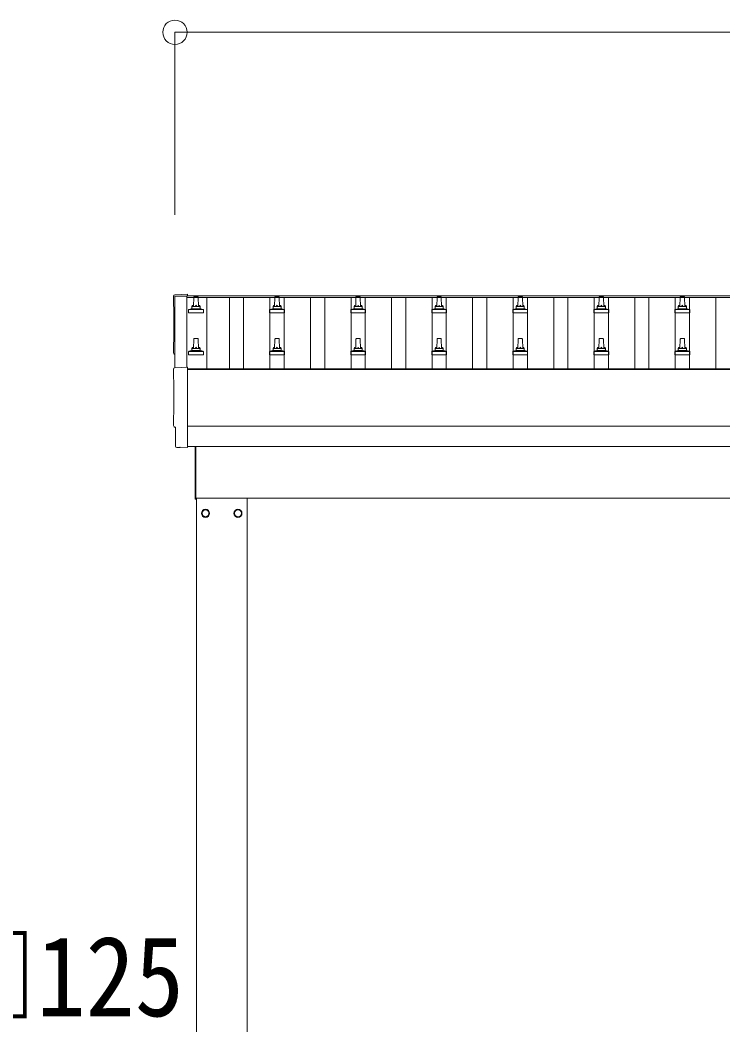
# Model space of a CAD drawing. Units: millimetres at full size, sheet at 1:60; details may follow other scales. Extents: x -16864 to 16864, y -11640 to 11640.
# Drawn here: x -11404 to -9670, y -5559 to -3082 of the extents above; entities that cross this region are included whole.
import ezdxf
from ezdxf.enums import TextEntityAlignment as Align

# ---------------------------------------------------------------- set-up
doc = ezdxf.new("R2010")
doc.units = ezdxf.units.MM
doc.header["$LTSCALE"] = 60
doc.header["$PDMODE"] = 32
doc.header["$PDSIZE"] = 60
for name, color, linetype, lineweight in [('0-2_TEXT1', 4, 'Continuous', 9), ('0-5_ELV2', 5, 'Continuous', 5), ('0-8_TABLE1', 6, 'Continuous', 9)]:
    doc.layers.add(name, color=color, linetype=linetype, lineweight=lineweight)
doc.styles.add('ＭＳ ゴシック', font='')
doc.styles.get('ＭＳ ゴシック').set_extended_font_data('MS Gothic')

msp = doc.modelspace()

# ---------------------------------------------------------------- linework, layer by layer
at = {"layer": '0-2_TEXT1'}
for p, q in [((-10992.98, -3761.85), (-10992.98, -3937.34)), ((-10992.98, -3761.85), (-5546.98, -3761.85)), ((-10992.98, -3765.44), (-5546.98, -3765.44)), ((-11022.55, -3938.89), (-10990.98, -3937.23)), ((-10990.98, -3937.23), (-10990.98, -4136.09)), ((-10990.98, -3941.46), (-5548.98, -3941.46)), ((-10990.98, -3943.35), (-5548.98, -3943.35)), ((-5548.98, -4083.24), (-10990.98, -4083.24)), ((-11010.62, -4136.09), (-11017.53, -4135.73)), ((-10990.98, -4133.06), (-5548.98, -4133.06)), ((-10971.98, -4263.47), (-10971.98, -4133.16)), ((-10969.98, -4133.16), (-10969.98, -4263.47)), ((-10969.98, -4260.97), (-5673.98, -4260.97)), ((-10968.98, -7260.97), (-10968.98, -4260.97)), ((-10843.98, -4260.97), (-10843.98, -7260.97)), ((-10969.98, -4263.47), (-10971.98, -4263.47)), ((-10937.89, -4297.72), (-10937.99, -4297.72)), ((-10937.89, -4298.22), (-10937.99, -4298.22)), ((-10875.08, -4297.72), (-10874.98, -4297.72)), ((-10875.08, -4298.22), (-10874.98, -4298.22))]:
    msp.add_line(p, q, dxfattribs=at)
for points in [[(-11022.55, -3759.45), (-10990.98, -3757.8), (-10990.98, -3761.85)], [(-11021.98, -3938.86), (-11021.98, -3762.82), (-10992.98, -3762.82)], [(-11020.37, -4132.74), (-11020.37, -4085.71), (-11020.97, -4085.71)], [(-11009.87, -4135.82), (-11009.21, -4135.19), (-10990.98, -4136.09)]]:
    msp.add_lwpolyline(points, dxfattribs=at)
for points in [[(-10946.48, -4288.15), (-10954.98, -4293.06), (-10954.98, -4302.87), (-10946.48, -4307.78), (-10937.98, -4302.87), (-10937.98, -4293.06)], [(-10866.48, -4288.15), (-10857.98, -4293.06), (-10857.98, -4302.87), (-10866.48, -4307.78), (-10874.98, -4302.87), (-10874.98, -4293.06)]]:
    msp.add_lwpolyline(points, close=True, dxfattribs=at)
for centre, radius in [((-10946.48, -4297.97), 10), ((-10946.48, -4297.97), 8.5), ((-10866.48, -4297.97), 10), ((-10866.48, -4297.97), 8.5)]:
    msp.add_circle(centre, radius, dxfattribs=at)
for centre, start, end in [((-10946.48, -4297.97), 171.25399, 188.74601), ((-10946.48, -4297.97), 111.25399, 128.74601), ((-10946.48, -4297.97), 231.25399, 248.74601), ((-10946.48, -4297.97), 51.25399, 68.74601), ((-10946.48, -4297.97), 291.25399, 308.74601), ((-10946.48, -4297.97), 1.66581, 8.74601), ((-10946.48, -4297.97), 351.25399, 358.33419), ((-10866.48, -4297.97), 171.25399, 178.33419), ((-10866.48, -4297.97), 181.66581, 188.74601), ((-10866.48, -4297.97), 111.25399, 128.74601), ((-10866.48, -4297.97), 231.25399, 248.74601), ((-10866.48, -4297.97), 51.25399, 68.74601), ((-10866.48, -4297.97), 291.25399, 308.74601), ((-10866.48, -4297.97), 351.25399, 8.74601)]:
    msp.add_arc(centre, 8.6, start, end, dxfattribs=at)
for centre, major_axis, ratio, start_param, end_param in [((-11022.4, -3762.45), (-3, 0), 0.99863, 4.7647489, 6.2979817), ((-15788.26, -3832.88), (4763.38, 0), 0.99863, 6.2686928, 6.2979817), ((-11020.97, -3901.88), (-4.41, 0), 0.99863, 6.2686928, 7.6252171), ((-11022.4, -3941.88), (-3, 0), 0.99863, 4.7647489, 6.2979817), ((-15788.26, -4012.31), (4763.38, 0), 0.99863, 6.2686928, 6.2979817), ((-11020.97, -4081.31), (-4.41, 0), 0.99863, 6.2686928, 7.8539816), ((-11017.37, -4132.73), (-2.18, -2.07), 0.9974, 5.5252311, 7.0411395), ((-11010.56, -4135.09), (-0.727, -0.69), 0.9974, 0.7579542, 1.5707963)]:
    msp.add_ellipse(centre, major_axis=major_axis, ratio=ratio, start_param=start_param, end_param=end_param, dxfattribs=at)
at = {"layer": '0-5_ELV2'}
for p, q in [((-10975.98, -3788.37), (-10975.26, -3764.85)), ((-10974.26, -3763.87), (-10965.71, -3763.87)), ((-10964.71, -3764.85), (-10963.98, -3788.37)), ((-10775.98, -3788.37), (-10775.26, -3764.85)), ((-10774.26, -3763.87), (-10765.71, -3763.87)), ((-10764.71, -3764.85), (-10763.98, -3788.37)), ((-10575.98, -3788.37), (-10575.26, -3764.85)), ((-10574.26, -3763.87), (-10565.71, -3763.87)), ((-10564.71, -3764.85), (-10563.98, -3788.37)), ((-10375.98, -3788.37), (-10375.26, -3764.85)), ((-10374.26, -3763.87), (-10365.71, -3763.87)), ((-10364.71, -3764.85), (-10363.98, -3788.37)), ((-10175.98, -3788.37), (-10175.26, -3764.85)), ((-10174.26, -3763.87), (-10165.71, -3763.87)), ((-10164.71, -3764.85), (-10163.98, -3788.37)), ((-9975.98, -3788.37), (-9975.26, -3764.85)), ((-9974.26, -3763.87), (-9965.71, -3763.87)), ((-9964.71, -3764.85), (-9963.98, -3788.37)), ((-9775.98, -3788.37), (-9775.26, -3764.85)), ((-9774.26, -3763.87), (-9765.71, -3763.87)), ((-9764.71, -3764.85), (-9763.98, -3788.37)), ((-10979.98, -3792.59), (-10979.98, -3788.37)), ((-10978.98, -3788.37), (-10960.98, -3788.37)), ((-10959.98, -3792.59), (-10959.98, -3788.37)), ((-10779.98, -3792.59), (-10779.98, -3788.37)), ((-10778.98, -3788.37), (-10760.98, -3788.37)), ((-10759.98, -3792.59), (-10759.98, -3788.37)), ((-10579.98, -3792.59), (-10579.98, -3788.37)), ((-10578.98, -3788.37), (-10560.98, -3788.37)), ((-10559.98, -3792.59), (-10559.98, -3788.37)), ((-10379.98, -3792.59), (-10379.98, -3788.37)), ((-10378.98, -3788.37), (-10360.98, -3788.37)), ((-10359.98, -3792.59), (-10359.98, -3788.37)), ((-10179.98, -3792.59), (-10179.98, -3788.37)), ((-10178.98, -3788.37), (-10160.98, -3788.37)), ((-10159.98, -3792.59), (-10159.98, -3788.37)), ((-9979.98, -3792.59), (-9979.98, -3788.37)), ((-9978.98, -3788.37), (-9960.98, -3788.37)), ((-9959.98, -3792.59), (-9959.98, -3788.37)), ((-9779.98, -3792.59), (-9779.98, -3788.37)), ((-9778.98, -3788.37), (-9760.98, -3788.37)), ((-9759.98, -3792.59), (-9759.98, -3788.37)), ((-10988.23, -3803.87), (-10988.23, -3796.16)), ((-10951.73, -3803.87), (-10988.23, -3803.87)), ((-10987.85, -3795.37), (-10952.12, -3795.37)), ((-10987.47, -3795.19), (-10980.75, -3793.56)), ((-10980.37, -3793.37), (-10959.6, -3793.37)), ((-10952.5, -3795.19), (-10959.22, -3793.56)), ((-10951.73, -3803.87), (-10951.73, -3796.16)), ((-10788.23, -3803.87), (-10788.23, -3796.16)), ((-10751.73, -3803.87), (-10788.23, -3803.87)), ((-10787.85, -3795.37), (-10752.12, -3795.37)), ((-10787.47, -3795.19), (-10780.75, -3793.56)), ((-10780.37, -3793.37), (-10759.6, -3793.37)), ((-10752.5, -3795.19), (-10759.22, -3793.56)), ((-10751.73, -3803.87), (-10751.73, -3796.16)), ((-10588.23, -3803.87), (-10588.23, -3796.16)), ((-10551.73, -3803.87), (-10588.23, -3803.87)), ((-10587.85, -3795.37), (-10552.12, -3795.37)), ((-10587.47, -3795.19), (-10580.75, -3793.56)), ((-10580.37, -3793.37), (-10559.6, -3793.37)), ((-10552.5, -3795.19), (-10559.22, -3793.56)), ((-10551.73, -3803.87), (-10551.73, -3796.16)), ((-10388.23, -3803.87), (-10388.23, -3796.16)), ((-10351.73, -3803.87), (-10388.23, -3803.87)), ((-10387.85, -3795.37), (-10352.12, -3795.37)), ((-10387.47, -3795.19), (-10380.75, -3793.56)), ((-10380.37, -3793.37), (-10359.6, -3793.37)), ((-10352.5, -3795.19), (-10359.22, -3793.56)), ((-10351.73, -3803.87), (-10351.73, -3796.16)), ((-10188.23, -3803.87), (-10188.23, -3796.16)), ((-10151.73, -3803.87), (-10188.23, -3803.87)), ((-10187.85, -3795.37), (-10152.12, -3795.37)), ((-10187.47, -3795.19), (-10180.75, -3793.56)), ((-10180.37, -3793.37), (-10159.6, -3793.37)), ((-10152.5, -3795.19), (-10159.22, -3793.56)), ((-10151.73, -3803.87), (-10151.73, -3796.16)), ((-9988.23, -3803.87), (-9988.23, -3796.16)), ((-9951.73, -3803.87), (-9988.23, -3803.87)), ((-9987.85, -3795.37), (-9952.12, -3795.37)), ((-9987.47, -3795.19), (-9980.75, -3793.56)), ((-9980.37, -3793.37), (-9959.6, -3793.37)), ((-9952.5, -3795.19), (-9959.22, -3793.56)), ((-9951.73, -3803.87), (-9951.73, -3796.16)), ((-9788.23, -3803.87), (-9788.23, -3796.16)), ((-9751.73, -3803.87), (-9788.23, -3803.87)), ((-9787.85, -3795.37), (-9752.12, -3795.37)), ((-9787.47, -3795.19), (-9780.75, -3793.56)), ((-9780.37, -3793.37), (-9759.6, -3793.37)), ((-9752.5, -3795.19), (-9759.22, -3793.56)), ((-9751.73, -3803.87), (-9751.73, -3796.16)), ((-10975.98, -3891.71), (-10975.26, -3868.18)), ((-10974.26, -3867.21), (-10965.71, -3867.21)), ((-10964.71, -3868.18), (-10963.98, -3891.71)), ((-10775.98, -3891.71), (-10775.26, -3868.18)), ((-10774.26, -3867.21), (-10765.71, -3867.21)), ((-10764.71, -3868.18), (-10763.98, -3891.71)), ((-10575.98, -3891.71), (-10575.26, -3868.18)), ((-10574.26, -3867.21), (-10565.71, -3867.21)), ((-10564.71, -3868.18), (-10563.98, -3891.71)), ((-10375.98, -3891.71), (-10375.26, -3868.18)), ((-10374.26, -3867.21), (-10365.71, -3867.21)), ((-10364.71, -3868.18), (-10363.98, -3891.71)), ((-10175.98, -3891.71), (-10175.26, -3868.18)), ((-10174.26, -3867.21), (-10165.71, -3867.21)), ((-10164.71, -3868.18), (-10163.98, -3891.71)), ((-9975.98, -3891.71), (-9975.26, -3868.18)), ((-9974.26, -3867.21), (-9965.71, -3867.21)), ((-9964.71, -3868.18), (-9963.98, -3891.71)), ((-9775.98, -3891.71), (-9775.26, -3868.18)), ((-9774.26, -3867.21), (-9765.71, -3867.21)), ((-9764.71, -3868.18), (-9763.98, -3891.71)), ((-10988.23, -3907.21), (-10988.23, -3899.49)), ((-10951.73, -3907.21), (-10988.23, -3907.21)), ((-10987.85, -3898.71), (-10952.12, -3898.71)), ((-10987.47, -3898.52), (-10980.75, -3896.89)), ((-10980.37, -3896.71), (-10959.6, -3896.71)), ((-10979.98, -3895.92), (-10979.98, -3891.71)), ((-10978.98, -3891.71), (-10960.98, -3891.71)), ((-10959.98, -3895.92), (-10959.98, -3891.71)), ((-10952.5, -3898.52), (-10959.22, -3896.89)), ((-10951.73, -3907.21), (-10951.73, -3899.49)), ((-10788.23, -3907.21), (-10788.23, -3899.49)), ((-10751.73, -3907.21), (-10788.23, -3907.21)), ((-10787.85, -3898.71), (-10752.12, -3898.71)), ((-10787.47, -3898.52), (-10780.75, -3896.89)), ((-10780.37, -3896.71), (-10759.6, -3896.71)), ((-10779.98, -3895.92), (-10779.98, -3891.71)), ((-10778.98, -3891.71), (-10760.98, -3891.71)), ((-10759.98, -3895.92), (-10759.98, -3891.71)), ((-10752.5, -3898.52), (-10759.22, -3896.89)), ((-10751.73, -3907.21), (-10751.73, -3899.49)), ((-10588.23, -3907.21), (-10588.23, -3899.49)), ((-10551.73, -3907.21), (-10588.23, -3907.21)), ((-10587.85, -3898.71), (-10552.12, -3898.71)), ((-10587.47, -3898.52), (-10580.75, -3896.89)), ((-10580.37, -3896.71), (-10559.6, -3896.71)), ((-10579.98, -3895.92), (-10579.98, -3891.71)), ((-10578.98, -3891.71), (-10560.98, -3891.71)), ((-10559.98, -3895.92), (-10559.98, -3891.71)), ((-10552.5, -3898.52), (-10559.22, -3896.89)), ((-10551.73, -3907.21), (-10551.73, -3899.49)), ((-10388.23, -3907.21), (-10388.23, -3899.49)), ((-10351.73, -3907.21), (-10388.23, -3907.21)), ((-10387.85, -3898.71), (-10352.12, -3898.71)), ((-10387.47, -3898.52), (-10380.75, -3896.89)), ((-10380.37, -3896.71), (-10359.6, -3896.71)), ((-10379.98, -3895.92), (-10379.98, -3891.71)), ((-10378.98, -3891.71), (-10360.98, -3891.71)), ((-10359.98, -3895.92), (-10359.98, -3891.71)), ((-10352.5, -3898.52), (-10359.22, -3896.89)), ((-10351.73, -3907.21), (-10351.73, -3899.49)), ((-10188.23, -3907.21), (-10188.23, -3899.49)), ((-10151.73, -3907.21), (-10188.23, -3907.21)), ((-10187.85, -3898.71), (-10152.12, -3898.71)), ((-10187.47, -3898.52), (-10180.75, -3896.89)), ((-10180.37, -3896.71), (-10159.6, -3896.71)), ((-10179.98, -3895.92), (-10179.98, -3891.71)), ((-10178.98, -3891.71), (-10160.98, -3891.71)), ((-10159.98, -3895.92), (-10159.98, -3891.71)), ((-10152.5, -3898.52), (-10159.22, -3896.89)), ((-10151.73, -3907.21), (-10151.73, -3899.49)), ((-9988.23, -3907.21), (-9988.23, -3899.49)), ((-9951.73, -3907.21), (-9988.23, -3907.21)), ((-9987.85, -3898.71), (-9952.12, -3898.71)), ((-9987.47, -3898.52), (-9980.75, -3896.89)), ((-9980.37, -3896.71), (-9959.6, -3896.71)), ((-9979.98, -3895.92), (-9979.98, -3891.71)), ((-9978.98, -3891.71), (-9960.98, -3891.71)), ((-9959.98, -3895.92), (-9959.98, -3891.71)), ((-9952.5, -3898.52), (-9959.22, -3896.89)), ((-9951.73, -3907.21), (-9951.73, -3899.49)), ((-9788.23, -3907.21), (-9788.23, -3899.49)), ((-9751.73, -3907.21), (-9788.23, -3907.21)), ((-9787.85, -3898.71), (-9752.12, -3898.71)), ((-9787.47, -3898.52), (-9780.75, -3896.89)), ((-9780.37, -3896.71), (-9759.6, -3896.71)), ((-9779.98, -3895.92), (-9779.98, -3891.71)), ((-9778.98, -3891.71), (-9760.98, -3891.71)), ((-9759.98, -3895.92), (-9759.98, -3891.71)), ((-9752.5, -3898.52), (-9759.22, -3896.89)), ((-9751.73, -3907.21), (-9751.73, -3899.49))]:
    msp.add_line(p, q, dxfattribs=at)
at = {"layer": '0-5_ELV2', "color": 4, "lineweight": 9}
for p, q in [((-10943.48, -3765.44), (-10943.48, -3941.46)), ((-10887.48, -3941.46), (-10887.48, -3765.44)), ((-10852.48, -3941.46), (-10852.48, -3765.44)), ((-10787.48, -3941.46), (-10787.48, -3765.44)), ((-10752.48, -3941.46), (-10752.48, -3765.44)), ((-10687.48, -3941.46), (-10687.48, -3765.44)), ((-10652.48, -3941.46), (-10652.48, -3765.44)), ((-10587.48, -3941.46), (-10587.48, -3765.44)), ((-10552.48, -3941.46), (-10552.48, -3765.44)), ((-10487.48, -3941.46), (-10487.48, -3765.44)), ((-10452.48, -3941.46), (-10452.48, -3765.44)), ((-10387.48, -3941.46), (-10387.48, -3765.44)), ((-10352.48, -3941.46), (-10352.48, -3765.44)), ((-10287.48, -3941.46), (-10287.48, -3765.44)), ((-10252.48, -3941.46), (-10252.48, -3765.44)), ((-10187.48, -3941.46), (-10187.48, -3765.44)), ((-10152.48, -3941.46), (-10152.48, -3765.44)), ((-10087.48, -3941.46), (-10087.48, -3765.44)), ((-10052.48, -3941.46), (-10052.48, -3765.44)), ((-9987.48, -3941.46), (-9987.48, -3765.44)), ((-9952.48, -3941.46), (-9952.48, -3765.44)), ((-9887.48, -3941.46), (-9887.48, -3765.44)), ((-9852.48, -3941.46), (-9852.48, -3765.44)), ((-9787.48, -3941.46), (-9787.48, -3765.44)), ((-9752.48, -3941.46), (-9752.48, -3765.44)), ((-9687.48, -3941.46), (-9687.48, -3765.44))]:
    msp.add_line(p, q, dxfattribs=at)
at = {"layer": '0-5_ELV2'}
for centre, radius, start, end in [((-10974.26, -3764.87), 1, 90, 178.60509), ((-10965.71, -3764.87), 1, 1.39491, 90), ((-10774.26, -3764.87), 1, 90, 178.60509), ((-10765.71, -3764.87), 1, 1.39491, 90), ((-10574.26, -3764.87), 1, 90, 178.60509), ((-10565.71, -3764.87), 1, 1.39491, 90), ((-10374.26, -3764.87), 1, 90, 178.60509), ((-10365.71, -3764.87), 1, 1.39491, 90), ((-10174.26, -3764.87), 1, 90, 178.60509), ((-10165.71, -3764.87), 1, 1.39491, 90), ((-9974.26, -3764.87), 1, 90, 178.60509), ((-9965.71, -3764.87), 1, 1.39491, 90), ((-9774.26, -3764.87), 1, 90, 178.60509), ((-9765.71, -3764.87), 1, 1.39491, 90), ((-10975.9, -3789.01), 4.13, 90, 171.17633), ((-10978.98, -3789.37), 1, 90, 180), ((-10966.65, -3788.37), 4.83, 133.60282, 180), ((-10973.32, -3788.37), 4.83, 0, 46.39718), ((-10964.07, -3789.01), 4.13, 8.82367, 90), ((-10960.98, -3789.37), 1, 0, 90), ((-10775.9, -3789.01), 4.13, 90, 171.17633), ((-10778.98, -3789.37), 1, 90, 180), ((-10766.65, -3788.37), 4.83, 133.60282, 180), ((-10773.32, -3788.37), 4.83, 0, 46.39718), ((-10764.07, -3789.01), 4.13, 8.82367, 90), ((-10760.98, -3789.37), 1, 0, 90), ((-10575.9, -3789.01), 4.13, 90, 171.17633), ((-10578.98, -3789.37), 1, 90, 180), ((-10566.65, -3788.37), 4.83, 133.60282, 180), ((-10573.32, -3788.37), 4.83, 0, 46.39718), ((-10564.07, -3789.01), 4.13, 8.82367, 90), ((-10560.98, -3789.37), 1, 0, 90), ((-10375.9, -3789.01), 4.13, 90, 171.17633), ((-10378.98, -3789.37), 1, 90, 180), ((-10366.65, -3788.37), 4.83, 133.60282, 180), ((-10373.32, -3788.37), 4.83, 0, 46.39718), ((-10364.07, -3789.01), 4.13, 8.82367, 90), ((-10360.98, -3789.37), 1, 0, 90), ((-10175.9, -3789.01), 4.13, 90, 171.17633), ((-10178.98, -3789.37), 1, 90, 180), ((-10166.65, -3788.37), 4.83, 133.60282, 180), ((-10173.32, -3788.37), 4.83, 0, 46.39718), ((-10164.07, -3789.01), 4.13, 8.82367, 90), ((-10160.98, -3789.37), 1, 0, 90), ((-9975.9, -3789.01), 4.13, 90, 171.17633), ((-9978.98, -3789.37), 1, 90, 180), ((-9966.65, -3788.37), 4.83, 133.60282, 180), ((-9973.32, -3788.37), 4.83, 0, 46.39718), ((-9964.07, -3789.01), 4.13, 8.82367, 90), ((-9960.98, -3789.37), 1, 0, 90), ((-9775.9, -3789.01), 4.13, 90, 171.17633), ((-9778.98, -3789.37), 1, 90, 180), ((-9766.65, -3788.37), 4.83, 133.60282, 180), ((-9773.32, -3788.37), 4.83, 0, 46.39718), ((-9764.07, -3789.01), 4.13, 8.82367, 90), ((-9760.98, -3789.37), 1, 0, 90), ((-10987.23, -3796.16), 1, 103.62699, 180), ((-10980.98, -3792.59), 1, 283.62699, 0), ((-10958.98, -3792.59), 1, 180, 256.37301), ((-10952.73, -3796.16), 1, 0, 76.37301), ((-10787.23, -3796.16), 1, 103.62699, 180), ((-10780.98, -3792.59), 1, 283.62699, 0), ((-10758.98, -3792.59), 1, 180, 256.37301), ((-10752.73, -3796.16), 1, 0, 76.37301), ((-10587.23, -3796.16), 1, 103.62699, 180), ((-10580.98, -3792.59), 1, 283.62699, 0), ((-10558.98, -3792.59), 1, 180, 256.37301), ((-10552.73, -3796.16), 1, 0, 76.37301), ((-10387.23, -3796.16), 1, 103.62699, 180), ((-10380.98, -3792.59), 1, 283.62699, 0), ((-10358.98, -3792.59), 1, 180, 256.37301), ((-10352.73, -3796.16), 1, 0, 76.37301), ((-10187.23, -3796.16), 1, 103.62699, 180), ((-10180.98, -3792.59), 1, 283.62699, 0), ((-10158.98, -3792.59), 1, 180, 256.37301), ((-10152.73, -3796.16), 1, 0, 76.37301), ((-9987.23, -3796.16), 1, 103.62699, 180), ((-9980.98, -3792.59), 1, 283.62699, 0), ((-9958.98, -3792.59), 1, 180, 256.37301), ((-9952.73, -3796.16), 1, 0, 76.37301), ((-9787.23, -3796.16), 1, 103.62699, 180), ((-9780.98, -3792.59), 1, 283.62699, 0), ((-9758.98, -3792.59), 1, 180, 256.37301), ((-9752.73, -3796.16), 1, 0, 76.37301), ((-10975.9, -3892.34), 4.13, 90, 171.17633), ((-10974.26, -3868.21), 1, 90, 178.60509), ((-10966.65, -3891.71), 4.83, 133.60282, 180), ((-10973.32, -3891.71), 4.83, 0, 46.39718), ((-10965.71, -3868.21), 1, 1.39491, 90), ((-10964.07, -3892.34), 4.13, 8.82367, 90), ((-10775.9, -3892.34), 4.13, 90, 171.17633), ((-10774.26, -3868.21), 1, 90, 178.60509), ((-10766.65, -3891.71), 4.83, 133.60282, 180), ((-10773.32, -3891.71), 4.83, 0, 46.39718), ((-10765.71, -3868.21), 1, 1.39491, 90), ((-10764.07, -3892.34), 4.13, 8.82367, 90), ((-10575.9, -3892.34), 4.13, 90, 171.17633), ((-10574.26, -3868.21), 1, 90, 178.60509), ((-10566.65, -3891.71), 4.83, 133.60282, 180), ((-10573.32, -3891.71), 4.83, 0, 46.39718), ((-10565.71, -3868.21), 1, 1.39491, 90), ((-10564.07, -3892.34), 4.13, 8.82367, 90), ((-10375.9, -3892.34), 4.13, 90, 171.17633), ((-10374.26, -3868.21), 1, 90, 178.60509), ((-10366.65, -3891.71), 4.83, 133.60282, 180), ((-10373.32, -3891.71), 4.83, 0, 46.39718), ((-10365.71, -3868.21), 1, 1.39491, 90), ((-10364.07, -3892.34), 4.13, 8.82367, 90), ((-10175.9, -3892.34), 4.13, 90, 171.17633), ((-10174.26, -3868.21), 1, 90, 178.60509), ((-10166.65, -3891.71), 4.83, 133.60282, 180), ((-10173.32, -3891.71), 4.83, 0, 46.39718), ((-10165.71, -3868.21), 1, 1.39491, 90), ((-10164.07, -3892.34), 4.13, 8.82367, 90), ((-9975.9, -3892.34), 4.13, 90, 171.17633), ((-9974.26, -3868.21), 1, 90, 178.60509), ((-9966.65, -3891.71), 4.83, 133.60282, 180), ((-9973.32, -3891.71), 4.83, 0, 46.39718), ((-9965.71, -3868.21), 1, 1.39491, 90), ((-9964.07, -3892.34), 4.13, 8.82367, 90), ((-9775.9, -3892.34), 4.13, 90, 171.17633), ((-9774.26, -3868.21), 1, 90, 178.60509), ((-9766.65, -3891.71), 4.83, 133.60282, 180), ((-9773.32, -3891.71), 4.83, 0, 46.39718), ((-9765.71, -3868.21), 1, 1.39491, 90), ((-9764.07, -3892.34), 4.13, 8.82367, 90), ((-10987.23, -3899.49), 1, 103.62699, 180), ((-10980.98, -3895.92), 1, 283.62699, 0), ((-10978.98, -3892.71), 1, 90, 180), ((-10960.98, -3892.71), 1, 0, 90), ((-10958.98, -3895.92), 1, 180, 256.37301), ((-10952.73, -3899.49), 1, 0, 76.37301), ((-10787.23, -3899.49), 1, 103.62699, 180), ((-10780.98, -3895.92), 1, 283.62699, 0), ((-10778.98, -3892.71), 1, 90, 180), ((-10760.98, -3892.71), 1, 0, 90), ((-10758.98, -3895.92), 1, 180, 256.37301), ((-10752.73, -3899.49), 1, 0, 76.37301), ((-10587.23, -3899.49), 1, 103.62699, 180), ((-10580.98, -3895.92), 1, 283.62699, 0), ((-10578.98, -3892.71), 1, 90, 180), ((-10560.98, -3892.71), 1, 0, 90), ((-10558.98, -3895.92), 1, 180, 256.37301), ((-10552.73, -3899.49), 1, 0, 76.37301), ((-10387.23, -3899.49), 1, 103.62699, 180), ((-10380.98, -3895.92), 1, 283.62699, 0), ((-10378.98, -3892.71), 1, 90, 180), ((-10360.98, -3892.71), 1, 0, 90), ((-10358.98, -3895.92), 1, 180, 256.37301), ((-10352.73, -3899.49), 1, 0, 76.37301), ((-10187.23, -3899.49), 1, 103.62699, 180), ((-10180.98, -3895.92), 1, 283.62699, 0), ((-10178.98, -3892.71), 1, 90, 180), ((-10160.98, -3892.71), 1, 0, 90), ((-10158.98, -3895.92), 1, 180, 256.37301), ((-10152.73, -3899.49), 1, 0, 76.37301), ((-9987.23, -3899.49), 1, 103.62699, 180), ((-9980.98, -3895.92), 1, 283.62699, 0), ((-9978.98, -3892.71), 1, 90, 180), ((-9960.98, -3892.71), 1, 0, 90), ((-9958.98, -3895.92), 1, 180, 256.37301), ((-9952.73, -3899.49), 1, 0, 76.37301), ((-9787.23, -3899.49), 1, 103.62699, 180), ((-9780.98, -3895.92), 1, 283.62699, 0), ((-9778.98, -3892.71), 1, 90, 180), ((-9760.98, -3892.71), 1, 0, 90), ((-9758.98, -3895.92), 1, 180, 256.37301), ((-9752.73, -3899.49), 1, 0, 76.37301)]:
    msp.add_arc(centre, radius, start, end, dxfattribs=at)
at = {"layer": '0-8_TABLE1'}
for p, q in [((-11021.98, -3111.85), (-11021.98, -3561.85)), ((-5517.98, -3111.85), (-11021.98, -3111.85))]:
    msp.add_line(p, q, dxfattribs=at)
msp.add_point((-11021.98, -3111.85), dxfattribs=at)

# ---------------------------------------------------------------- texts
at = {"layer": '0-8_TABLE1', "color": 7, "style": 'ＭＳ ゴシック', "width": 0.9}
msp.add_text('□125', height=197.9, dxfattribs=at).set_placement((-11606.16, -5597.43), align=Align.BOTTOM_LEFT)

doc.saveas('drawing.dxf')
